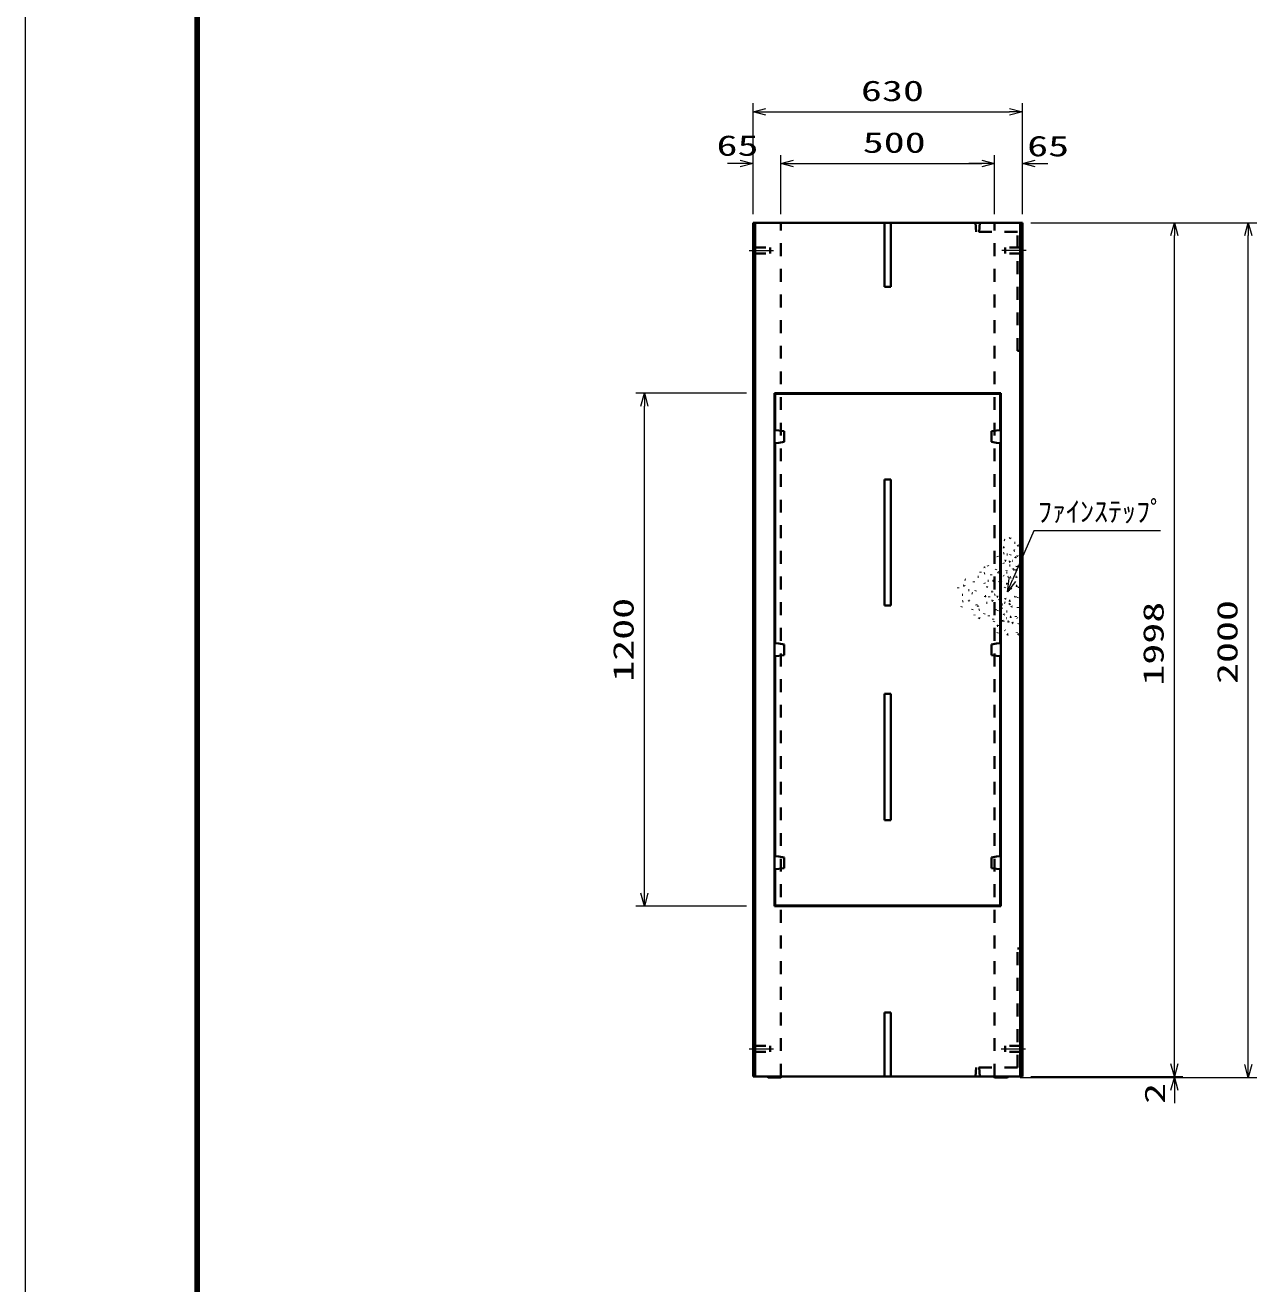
# Model space of a CAD drawing. Units: millimetres on the paper. Extents: x 0 to 841, y 0 to 594.
# Drawn here: x 0 to 144.1, y 255.1 to 402.3 of the extents above; entities that cross this region are included whole.
import ezdxf
from ezdxf.enums import TextEntityAlignment as Align

# ---------------------------------------------------------------- set-up
doc = ezdxf.new("R2010")
doc.units = ezdxf.units.MM
doc.linetypes.add('USER2', pattern=[18.5, 12, -1.5, 3.5, -1.5])
doc.linetypes.add('USER3', pattern=[3, 1.5, -1.5])
for name, color, linetype, lineweight in [('D-BMK（構造物基準線）', 2, 'USER2', 18), ('D-STR-DIM（寸法）', 7, 'Continuous', 13), ('D-STR-HTXT（旗上げ）', 7, 'Continuous', 13), ('D-STR（構造物）', 1, 'Continuous', 35), ('D-TTL-LINE（区切線）', 7, 'Continuous', 18), ('D-TTL（外枠）', 2, 'Continuous', 140)]:
    doc.layers.add(name, color=color, linetype=linetype, lineweight=lineweight)
doc.styles.add('ＭＳ ゴシック', font='')
doc.styles.get('ＭＳ ゴシック').set_extended_font_data('MS Gothic')

# ---------------------------------------------------------------- blocks, each defined once
blk = doc.blocks.new('_Open30')
at = {"color": 7, "linetype": 'Continuous', "lineweight": 13}
for p, q in [((-1, 0.2679), (0, 0)), ((0, 0), (-1, -0.2679)), ((0, 0), (-1, 0))]:
    blk.add_line(p, q, dxfattribs=at)

msp = doc.modelspace()

# ---------------------------------------------------------------- linework, layer by layer
at = {"layer": 'D-BMK（構造物基準線）'}
for p, q in [((84.681, 375.968), (87.531, 375.968)), ((117.106, 375.968), (114.256, 375.968)), ((84.681, 282.568), (87.531, 282.568)), ((114.181, 282.568), (117.031, 282.568))]:
    msp.add_line(p, q, dxfattribs=at)
at = {"layer": 'D-STR-DIM（寸法）'}
for p, q in [((85.144, 380.218), (85.144, 393.195)), ((116.644, 387.175), (116.644, 393.195)), ((86.644, 392.195), (115.144, 392.195)), ((83.644, 386.144), (82.144, 386.144)), ((85.144, 380.218), (85.144, 387.144)), ((88.394, 380.218), (88.394, 387.144)), ((88.394, 380.218), (88.394, 387.144)), ((89.894, 386.144), (111.894, 386.144)), ((89.894, 386.144), (91.394, 386.144)), ((111.894, 386.144), (110.394, 386.144)), ((113.394, 380.218), (113.394, 387.144)), ((113.394, 380.218), (113.394, 387.144)), ((116.644, 380.218), (116.644, 387.144)), ((118.144, 386.144), (119.644, 386.144)), ((117.644, 379.218), (135.432, 379.218)), ((133.995, 379.218), (144.072, 379.218)), ((134.432, 280.818), (134.432, 377.718)), ((143.072, 280.718), (143.072, 377.718)), ((84.394, 359.268), (71.43, 359.268)), ((72.43, 300.768), (72.43, 357.768)), ((84.394, 299.268), (71.43, 299.268)), ((134.432, 280.818), (134.432, 282.318)), ((116.394, 279.218), (135.432, 279.218)), ((117.644, 279.318), (135.432, 279.318)), ((117.644, 279.318), (135.432, 279.318)), ((132.995, 279.218), (144.072, 279.218)), ((134.432, 277.718), (134.432, 276.218))]:
    msp.add_line(p, q, dxfattribs=at)
at = {"layer": 'D-STR-HTXT（旗上げ）'}
msp.add_lwpolyline([(132.816, 343.176), (117.987, 343.176), (115.487, 337.426)], dxfattribs=at)
at = {"layer": 'D-STR（構造物）'}
for p, q in [((85.144, 279.318), (85.144, 379.218)), ((85.144, 379.218), (116.644, 379.218)), ((85.394, 279.318), (85.394, 379.218)), ((100.519, 379.218), (100.519, 371.718)), ((101.269, 379.218), (101.269, 371.718)), ((116.394, 279.318), (116.394, 379.218)), ((116.644, 279.318), (116.644, 379.218)), ((101.269, 371.718), (100.519, 371.718)), ((87.644, 299.268), (87.644, 359.268)), ((87.644, 359.268), (114.144, 359.268)), ((87.719, 354.943), (87.719, 359.193)), ((87.719, 359.193), (114.069, 359.193)), ((114.069, 354.943), (114.069, 359.193)), ((114.144, 299.268), (114.144, 359.268)), ((88.169, 354.912), (87.719, 354.943)), ((88.169, 354.912), (88.769, 354.818)), ((113.619, 354.912), (113.019, 354.818)), ((113.619, 354.912), (114.069, 354.943)), ((87.719, 353.443), (88.169, 353.474)), ((87.719, 353.443), (87.719, 330.018)), ((88.769, 353.568), (88.169, 353.474)), ((88.769, 354.818), (88.769, 353.568)), ((113.019, 354.818), (113.019, 353.568)), ((113.019, 353.568), (113.619, 353.474)), ((113.619, 353.474), (114.069, 353.443)), ((114.069, 353.443), (114.069, 330.018)), ((100.519, 349.193), (100.519, 334.443)), ((100.519, 349.193), (101.269, 349.193)), ((101.269, 334.443), (101.269, 349.193)), ((114.526, 342.12), (114.598, 342.101)), ((115.151, 342.295), (115.209, 342.344)), ((115.209, 342.344), (115.257, 342.286)), ((115.727, 341.789), (115.802, 341.789)), ((113.758, 340.129), (113.751, 340.204)), ((114.412, 341.266), (114.465, 341.213)), ((114.505, 340.543), (114.44, 340.505)), ((114.465, 341.213), (114.518, 341.266)), ((114.892, 340.393), (114.818, 340.406)), ((115.231, 340.322), (115.256, 340.392)), ((115.711, 340.857), (115.638, 340.837)), ((115.691, 340.929), (115.711, 340.857)), ((116.022, 340.22), (116.084, 340.263)), ((116.074, 341.405), (116.128, 341.458)), ((116.084, 340.263), (116.127, 340.201)), ((116.128, 341.458), (116.181, 341.405)), ((112.213, 338.875), (112.159, 338.928)), ((112.213, 338.875), (112.266, 338.928)), ((112.628, 339.052), (112.591, 339.117)), ((114.046, 339.531), (113.975, 339.557)), ((114.459, 339.416), (114.49, 339.348)), ((114.675, 339.72), (114.614, 339.677)), ((114.675, 339.72), (114.718, 339.659)), ((115.109, 339.544), (115.17, 339.587)), ((115.218, 339.116), (115.143, 339.123)), ((115.17, 339.587), (115.213, 339.525)), ((115.439, 339.646), (115.507, 339.678)), ((115.561, 338.7), (115.513, 338.757)), ((115.828, 340.02), (115.841, 340.093)), ((115.841, 340.093), (115.915, 340.08)), ((115.955, 338.968), (115.992, 339.033)), ((115.992, 339.033), (116.057, 338.995)), ((109.987, 337.461), (109.912, 337.467)), ((110.952, 337.17), (110.959, 337.245)), ((111.431, 337.785), (111.505, 337.791)), ((111.74, 338.292), (111.759, 338.364)), ((112.188, 338.168), (112.253, 338.205)), ((112.696, 337.318), (112.621, 337.325)), ((113.004, 338.055), (112.979, 337.984)), ((113.255, 337.34), (113.187, 337.308)), ((113.255, 337.34), (113.223, 337.408)), ((113.594, 338.672), (113.536, 338.624)), ((113.779, 338.336), (113.84, 338.293)), ((113.84, 338.293), (113.797, 338.232)), ((113.943, 337.235), (113.895, 337.292)), ((114.158, 337.261), (114.195, 337.196)), ((114.421, 337.936), (114.496, 337.929)), ((114.786, 338.307), (114.861, 338.307)), ((114.805, 338.477), (114.792, 338.551)), ((115.03, 337.785), (114.957, 337.766)), ((115.192, 337.748), (115.254, 337.705)), ((115.254, 337.705), (115.211, 337.644)), ((115.672, 338.642), (115.611, 338.599)), ((115.715, 338.581), (115.672, 338.642)), ((115.873, 337.792), (115.947, 337.805)), ((115.964, 338.59), (115.89, 338.603)), ((115.947, 337.805), (115.96, 337.732)), ((115.951, 338.516), (115.964, 338.59)), ((109.147, 336.548), (109.128, 336.475)), ((109.83, 336.771), (109.773, 336.723)), ((109.878, 336.714), (109.83, 336.771)), ((110.423, 336.217), (110.348, 336.217)), ((110.802, 335.832), (110.749, 335.885)), ((111.17, 336.134), (111.202, 336.202)), ((112.206, 337.078), (112.238, 337.01)), ((112.481, 336.581), (112.539, 336.629)), ((112.539, 336.629), (112.587, 336.571)), ((113.057, 336.074), (113.132, 336.074)), ((113.132, 336.074), (113.132, 335.999)), ((114.195, 337.196), (114.13, 337.158)), ((114.636, 336.588), (114.598, 336.523)), ((114.799, 336.969), (114.872, 336.989)), ((114.872, 336.989), (114.852, 337.061)), ((115.058, 336.232), (115.045, 336.158)), ((115.313, 336.422), (115.251, 336.379)), ((115.313, 336.422), (115.356, 336.36)), ((116.003, 336.737), (115.929, 336.724)), ((116.016, 336.664), (116.003, 336.737)), ((116.245, 336.567), (116.184, 336.61)), ((116.202, 336.505), (116.245, 336.567)), ((100.519, 334.443), (101.269, 334.443)), ((109.564, 334.316), (109.545, 334.244)), ((109.599, 335.672), (109.674, 335.672)), ((109.704, 334.954), (109.646, 334.906)), ((110.368, 334.966), (110.433, 335.003)), ((110.433, 335.003), (110.396, 335.068)), ((111.263, 334.471), (111.244, 334.543)), ((111.447, 334.383), (111.382, 334.345)), ((111.447, 334.383), (111.485, 334.318)), ((112.308, 335.529), (112.308, 335.454)), ((112.383, 335.529), (112.308, 335.529)), ((112.444, 334.759), (112.515, 334.733)), ((112.776, 335.402), (112.757, 335.474)), ((113.159, 335.01), (113.091, 334.978)), ((113.19, 334.942), (113.159, 335.01)), ((113.457, 335.743), (113.404, 335.69)), ((113.736, 335.507), (113.679, 335.459)), ((113.736, 335.507), (113.784, 335.45)), ((113.921, 335.172), (113.983, 335.129)), ((113.983, 335.129), (113.94, 335.067)), ((114.316, 334.542), (114.241, 334.542)), ((114.639, 334.764), (114.564, 334.771)), ((114.626, 335.179), (114.683, 335.227)), ((114.683, 335.227), (114.635, 335.285)), ((115.172, 334.62), (115.1, 334.601)), ((115.193, 334.994), (115.12, 335.013)), ((115.192, 334.548), (115.172, 334.62)), ((115.173, 334.921), (115.193, 334.994)), ((115.359, 334.263), (115.416, 334.311)), ((115.416, 334.311), (115.368, 334.368)), ((115.753, 335.435), (115.815, 335.478)), ((115.815, 335.478), (115.858, 335.416)), ((116.106, 335.425), (116.093, 335.351)), ((110.809, 334.006), (110.783, 333.936)), ((111.028, 333.36), (111.06, 333.292)), ((111.551, 332.935), (111.609, 332.984)), ((111.571, 333.914), (111.624, 333.967)), ((111.609, 332.984), (111.657, 332.926)), ((112.187, 333.422), (112.207, 333.494)), ((112.707, 333.26), (112.714, 333.185)), ((113.233, 332.888), (113.233, 332.813)), ((113.489, 333.992), (113.421, 333.961)), ((113.521, 333.924), (113.489, 333.992)), ((113.767, 333.89), (113.741, 333.82)), ((114.109, 333.34), (114.037, 333.36)), ((114.09, 333.268), (114.109, 333.34)), ((114.262, 334.093), (114.189, 334.074)), ((114.242, 334.165), (114.262, 334.093)), ((114.53, 333.392), (114.477, 333.445)), ((114.477, 333.339), (114.53, 333.392)), ((114.846, 332.939), (114.778, 332.971)), ((114.787, 333.718), (114.862, 333.718)), ((115.299, 333.11), (115.226, 333.129)), ((115.299, 333.11), (115.279, 333.037)), ((115.883, 333.108), (115.889, 333.182)), ((116.079, 332.955), (116.031, 333.012)), ((116.112, 334.228), (116.105, 334.154)), ((113.349, 332.595), (113.296, 332.542)), ((113.778, 332.064), (113.703, 332.064)), ((113.778, 332.139), (113.778, 332.064)), ((114.128, 331.302), (114.075, 331.355)), ((114.333, 332.657), (114.275, 332.609)), ((114.333, 332.657), (114.284, 332.715)), ((114.422, 332.582), (114.422, 332.657)), ((114.583, 331.561), (114.636, 331.508)), ((114.954, 332.581), (115.029, 332.575)), ((115.029, 332.575), (115.022, 332.5)), ((115.522, 332.427), (115.465, 332.379)), ((115.474, 332.484), (115.522, 332.427)), ((116.212, 332.27), (116.218, 332.344)), ((87.719, 330.018), (88.169, 329.987)), ((88.769, 329.893), (88.169, 329.987)), ((88.769, 328.643), (88.769, 329.893)), ((113.019, 329.893), (113.619, 329.987)), ((113.019, 328.643), (113.019, 329.893)), ((113.619, 329.987), (114.069, 330.018)), ((113.763, 331.285), (113.731, 331.217)), ((114.075, 331.249), (114.128, 331.302)), ((114.884, 331.087), (114.952, 331.055)), ((114.952, 331.055), (114.921, 330.987)), ((115.989, 331.224), (115.996, 331.298)), ((116.128, 331.023), (116.185, 331.071)), ((116.185, 331.071), (116.137, 331.128)), ((87.719, 328.518), (88.169, 328.549)), ((87.719, 328.518), (87.719, 305.093)), ((88.169, 328.549), (88.769, 328.643)), ((113.619, 328.549), (113.019, 328.643)), ((113.619, 328.549), (114.069, 328.518)), ((114.069, 328.518), (114.069, 305.093)), ((100.519, 324.093), (101.269, 324.093)), ((100.519, 324.093), (100.519, 309.343)), ((101.269, 309.343), (101.269, 324.093)), ((100.519, 309.343), (101.269, 309.343)), ((88.169, 305.062), (87.719, 305.093)), ((88.769, 304.968), (88.169, 305.062)), ((88.769, 303.718), (88.769, 304.968)), ((113.019, 304.968), (113.619, 305.062)), ((113.019, 303.718), (113.019, 304.968)), ((113.619, 305.062), (114.069, 305.093)), ((87.719, 303.593), (88.169, 303.624)), ((87.719, 303.593), (87.719, 299.343)), ((88.169, 303.624), (88.769, 303.718)), ((113.619, 303.624), (113.019, 303.718)), ((113.619, 303.624), (114.069, 303.593)), ((114.069, 303.593), (114.069, 299.343)), ((87.644, 299.268), (114.144, 299.268)), ((87.719, 299.343), (114.069, 299.343)), ((100.519, 286.818), (101.269, 286.818)), ((100.519, 279.318), (100.519, 286.818)), ((101.269, 279.318), (101.269, 286.818)), ((85.144, 279.318), (116.644, 279.318)), ((86.894, 279.218), (86.794, 279.318)), ((88.393, 279.218), (86.894, 279.218)), ((88.393, 279.218), (88.494, 279.318)), ((113.394, 279.218), (113.294, 279.318)), ((113.394, 279.218), (114.894, 279.218)), ((114.894, 279.218), (114.994, 279.318))]:
    msp.add_line(p, q, dxfattribs=at)
at = {"layer": 'D-STR（構造物）', "linetype": 'USER3'}
for p, q in [((88.394, 279.318), (88.394, 379.218)), ((111.233, 378.168), (111.152, 379.218)), ((111.599, 378.168), (111.672, 379.218)), ((113.394, 279.318), (113.394, 379.218)), ((116.069, 378.168), (111.233, 378.168)), ((116.069, 364.218), (116.069, 378.168)), ((85.144, 376.318), (87.144, 376.318)), ((85.144, 375.618), (87.144, 375.618)), ((87.144, 375.618), (87.144, 376.318)), ((116.644, 376.318), (114.644, 376.318)), ((114.644, 375.618), (114.644, 376.318)), ((116.644, 375.618), (114.644, 375.618)), ((116.069, 364.218), (116.644, 364.218)), ((116.069, 294.318), (116.644, 294.318)), ((116.069, 280.368), (116.069, 294.318)), ((85.144, 282.918), (87.144, 282.918)), ((87.144, 282.918), (87.144, 282.218)), ((116.644, 282.918), (114.644, 282.918)), ((114.644, 282.918), (114.644, 282.218)), ((85.144, 282.218), (87.144, 282.218)), ((116.644, 282.218), (114.644, 282.218)), ((111.233, 280.368), (111.152, 279.318)), ((116.069, 280.368), (111.233, 280.368)), ((111.599, 280.368), (111.672, 279.318))]:
    msp.add_line(p, q, dxfattribs=at)
at = {"layer": 'D-TTL-LINE（区切線）'}
msp.add_line((0, 594), (0, 0), dxfattribs=at)
at = {"layer": 'D-TTL（外枠）'}
msp.add_line((20.1, 573.9), (20.1, 20.1), dxfattribs=at)

# ---------------------------------------------------------------- block references
at = {"layer": 'D-STR-DIM（寸法）', "xscale": 1.5, "yscale": 1.5}
for p, rotation in [((85.144, 392.195), 180), ((88.394, 386.144), 180), ((88.394, 386.144), 180), ((116.644, 386.144), 180), ((134.432, 379.218), 90), ((143.072, 379.218), 90), ((72.43, 359.268), 90), ((72.43, 299.268), 270), ((134.432, 279.318), 270), ((134.432, 279.318), 270), ((143.072, 279.218), 270), ((134.432, 279.218), 90)]:
    msp.add_blockref('_Open30', p, dxfattribs=dict(at, rotation=rotation))
for p in [(116.644, 392.195), (85.144, 386.144), (113.394, 386.144), (113.394, 386.144)]:
    msp.add_blockref('_Open30', p, dxfattribs=at)
at = {"layer": 'D-STR-HTXT（旗上げ）', "xscale": 1.5, "yscale": 1.5, "rotation": 246.50838}
msp.add_blockref('_Open30', (114.889, 336.05), dxfattribs=at)

# ---------------------------------------------------------------- texts
at = {"layer": 'D-STR-DIM（寸法）', "style": 'ＭＳ ゴシック', "width": 1.5}
for s, p in [('630', (97.769, 392.732)), ('65', (80.875, 386.333)), ('500', (97.977, 386.682)), ('65', (117.209, 386.268))]:
    msp.add_text(s, height=2.405, dxfattribs=at).set_placement(p, align=Align.BOTTOM_LEFT)
for s, p in [('1200', (71.893, 325.518)), ('1998', (133.895, 325.059)), ('2000', (142.535, 325.259)), ('2', (134.07, 276.129))]:
    msp.add_text(s, height=2.405, rotation=90, dxfattribs=at).set_placement(p, align=Align.BOTTOM_LEFT)
at = {"layer": 'D-STR-HTXT（旗上げ）', "style": 'ＭＳ ゴシック'}
msp.add_text('ﾌｧｲﾝｽﾃｯﾌﾟ', height=2.405, dxfattribs=at).set_placement((118.466, 343.502), align=Align.BOTTOM_LEFT)

doc.saveas('drawing.dxf')
